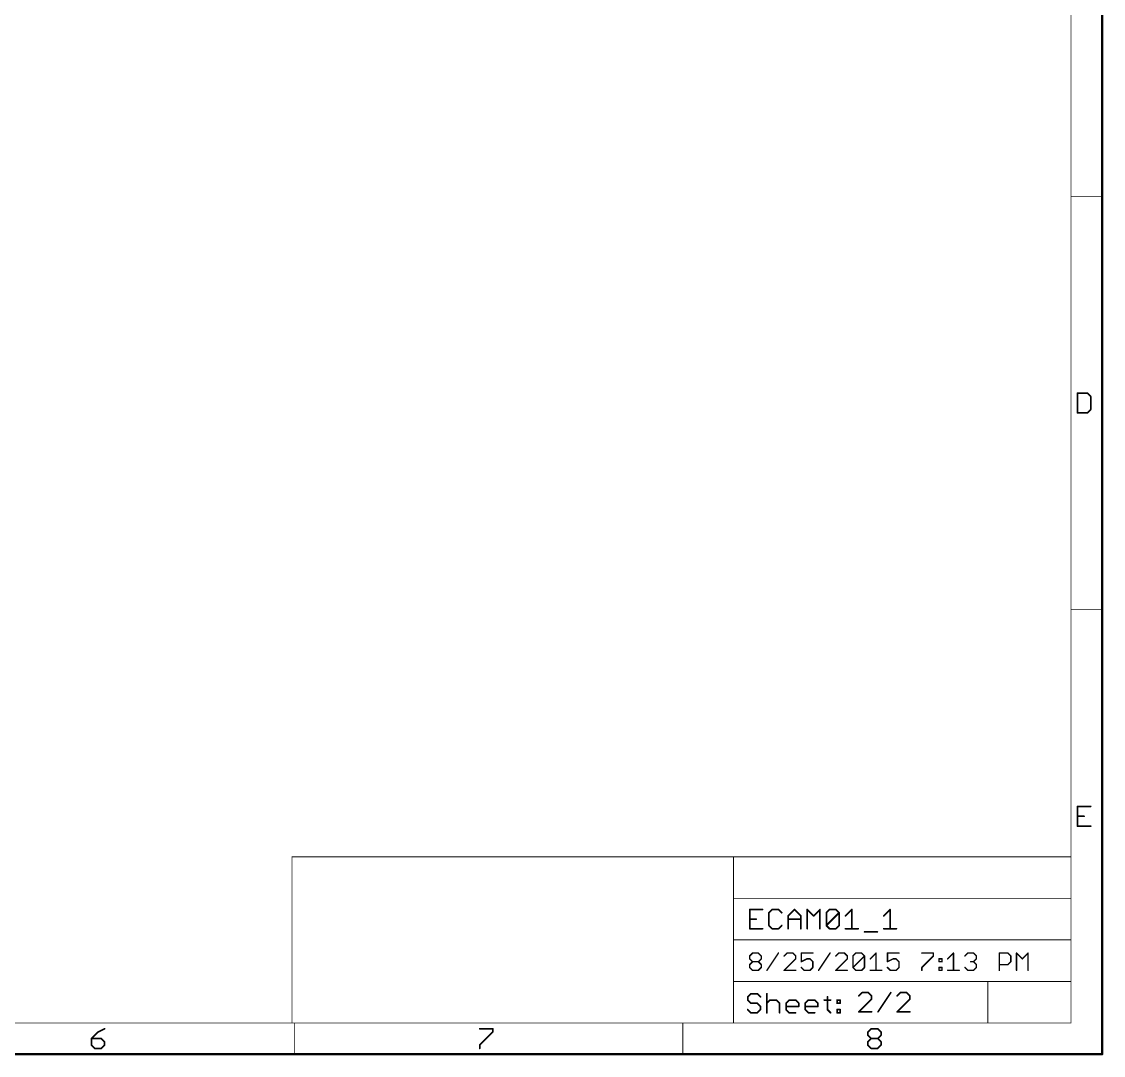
# Model space of a CAD drawing. Extents: x 0 to 388, y 0 to 261.
# Drawn here: x 255.2 to 387.5, y -0.2 to 126.3 of the extents above; entities that cross this region are included whole.
import ezdxf

# ---------------------------------------------------------------- set-up
doc = ezdxf.new("R2010")
doc.units = 0
doc.layers.add('94', color=14, linetype='CONTINUOUS')

msp = doc.modelspace()

# ---------------------------------------------------------------- linework, layer by layer
at = {"layer": '94'}
for points, const_width in [([(387.35, 0), (387.35, 260.35)], 0.3), ([(383.54, 3.81), (383.54, 256.54)], 0.1), ([(387.35, 104.902), (383.54, 104.902)], 0.1), ([(384.345, 80.8345), (384.345, 78.4256)], 0.2032), ([(385.5494, 80.8345), (384.345, 80.8345)], 0.2032), ([(385.9509, 80.433), (385.5494, 80.8345)], 0.2032), ([(385.9509, 78.8271), (385.9509, 80.433)], 0.2032), ([(384.345, 78.4256), (385.5494, 78.4256)], 0.2032), ([(385.5494, 78.4256), (385.9509, 78.8271)], 0.2032), ([(387.35, 54.356), (383.54, 54.356)], 0.1), ([(385.9509, 30.2885), (384.345, 30.2885)], 0.2032), ([(384.345, 30.2885), (384.345, 27.8796)], 0.2032), ([(384.345, 29.084), (385.1479, 29.084)], 0.2032), ([(384.345, 27.8796), (385.9509, 27.8796)], 0.2032), ([(288.29, 3.81), (288.29, 24.13)], 0.1016), ([(288.29, 24.13), (342.265, 24.13)], 0.1016), ([(342.265, 24.13), (383.54, 24.13)], 0.1016), ([(342.265, 19.05), (342.265, 24.13)], 0.1016), ([(383.54, 19.05), (383.54, 24.13)], 0.1016), ([(342.265, 13.97), (342.265, 19.05)], 0.1016), ([(342.265, 19.05), (383.54, 19.05)], 0.1016), ([(383.54, 13.97), (383.54, 19.05)], 0.1016), ([(345.8308, 17.6804), (344.2716, 17.6804)], 0.2032), ([(344.2716, 17.6804), (344.2716, 15.3416)], 0.2032), ([(347.0002, 17.6804), (346.6104, 17.2906)], 0.2032), ([(346.6104, 17.2906), (346.6104, 15.7314)], 0.2032), ([(347.7798, 17.6804), (347.0002, 17.6804)], 0.2032), ([(348.1696, 17.2906), (347.7798, 17.6804)], 0.2032), ([(348.9492, 16.9008), (349.7288, 17.6804)], 0.2032), ([(349.7288, 17.6804), (350.5084, 16.9008)], 0.2032), ([(351.288, 15.3416), (351.288, 17.6804)], 0.2032), ([(351.288, 17.6804), (352.0676, 16.9008)], 0.2032), ([(352.0676, 16.9008), (352.8472, 17.6804)], 0.2032), ([(352.8472, 17.6804), (352.8472, 15.3416)], 0.2032), ([(353.6268, 17.2906), (354.0166, 17.6804)], 0.2032), ([(353.6268, 15.7314), (353.6268, 17.2906)], 0.2032), ([(353.6268, 15.7314), (355.186, 17.2906)], 0.2032), ([(354.0166, 17.6804), (354.7962, 17.6804)], 0.2032), ([(354.7962, 17.6804), (355.186, 17.2906)], 0.2032), ([(355.186, 17.2906), (355.186, 15.7314)], 0.2032), ([(355.9656, 16.9008), (356.7452, 17.6804)], 0.2032), ([(356.7452, 17.6804), (356.7452, 15.3416)], 0.2032), ([(360.6432, 16.9008), (361.4228, 17.6804)], 0.2032), ([(361.4228, 17.6804), (361.4228, 15.3416)], 0.2032), ([(344.2716, 16.511), (345.0512, 16.511)], 0.2032), ([(348.9492, 15.3416), (348.9492, 16.9008)], 0.2032), ([(348.9492, 16.511), (350.5084, 16.511)], 0.2032), ([(350.5084, 16.9008), (350.5084, 15.3416)], 0.2032), ([(344.2716, 15.3416), (345.8308, 15.3416)], 0.2032), ([(346.6104, 15.7314), (347.0002, 15.3416)], 0.2032), ([(347.0002, 15.3416), (347.7798, 15.3416)], 0.2032), ([(347.7798, 15.3416), (348.1696, 15.7314)], 0.2032), ([(354.0166, 15.3416), (353.6268, 15.7314)], 0.2032), ([(354.7962, 15.3416), (354.0166, 15.3416)], 0.2032), ([(355.186, 15.7314), (354.7962, 15.3416)], 0.2032), ([(355.9656, 15.3416), (357.5248, 15.3416)], 0.2032), ([(358.3044, 14.9518), (359.8636, 14.9518)], 0.2032), ([(360.6432, 15.3416), (362.2024, 15.3416)], 0.2032), ([(342.265, 8.89), (342.265, 13.97)], 0.1016), ([(342.265, 13.97), (383.54, 13.97)], 0.1016), ([(383.54, 8.89), (383.54, 13.97)], 0.1016), ([(344.2589, 12.0072), (344.6106, 12.3589)], 0.1778), ([(344.2589, 11.6556), (344.2589, 12.0072)], 0.1778), ([(344.6106, 12.3589), (345.3139, 12.3589)], 0.1778), ([(345.3139, 12.3589), (345.6656, 12.0072)], 0.1778), ([(345.6656, 12.0072), (345.6656, 11.6556)], 0.1778), ([(346.3638, 10.2489), (347.7705, 12.3589)], 0.1778), ([(348.8204, 12.3589), (348.4687, 12.0072)], 0.1778), ([(349.5237, 12.3589), (348.8204, 12.3589)], 0.1778), ([(349.8754, 12.0072), (349.5237, 12.3589)], 0.1778), ([(349.8754, 11.6556), (349.8754, 12.0072)], 0.1778), ([(351.9803, 12.3589), (350.5737, 12.3589)], 0.1778), ([(350.5737, 12.3589), (350.5737, 11.3039)], 0.1778), ([(352.6786, 10.2489), (354.0852, 12.3589)], 0.1778), ([(355.1352, 12.3589), (354.7835, 12.0072)], 0.1778), ([(355.8385, 12.3589), (355.1352, 12.3589)], 0.1778), ([(356.1902, 12.0072), (355.8385, 12.3589)], 0.1778), ([(356.1902, 11.6556), (356.1902, 12.0072)], 0.1778), ([(356.8884, 12.0072), (357.2401, 12.3589)], 0.1778), ([(356.8884, 10.6006), (356.8884, 12.0072)], 0.1778), ([(356.8884, 10.6006), (358.2951, 12.0072)], 0.1778), ([(357.2401, 12.3589), (357.9434, 12.3589)], 0.1778), ([(357.9434, 12.3589), (358.2951, 12.0072)], 0.1778), ([(358.2951, 12.0072), (358.2951, 10.6006)], 0.1778), ([(358.9933, 11.6556), (359.6967, 12.3589)], 0.1778), ([(359.6967, 12.3589), (359.6967, 10.2489)], 0.1778), ([(362.5049, 12.3589), (361.0983, 12.3589)], 0.1778), ([(361.0983, 12.3589), (361.0983, 11.3039)], 0.1778), ([(365.3081, 12.3589), (366.7148, 12.3589)], 0.1778), ([(366.7148, 12.0072), (365.3081, 10.6006)], 0.1778), ([(366.7148, 12.3589), (366.7148, 12.0072)], 0.1778), ([(368.4655, 11.6556), (369.1688, 12.3589)], 0.1778), ([(369.1688, 12.3589), (369.1688, 10.2489)], 0.1778), ([(370.5704, 12.0072), (370.9221, 12.3589)], 0.1778), ([(370.9221, 12.3589), (371.6254, 12.3589)], 0.1778), ([(371.6254, 12.3589), (371.9771, 12.0072)], 0.1778), ([(371.9771, 12.0072), (371.9771, 11.6556)], 0.1778), ([(374.7802, 10.2489), (374.7802, 12.3589)], 0.1778), ([(374.7802, 12.3589), (375.8352, 12.3589)], 0.1778), ([(375.8352, 12.3589), (376.1869, 12.0072)], 0.1778), ([(376.1869, 12.0072), (376.1869, 11.3039)], 0.1778), ([(376.8851, 10.2489), (376.8851, 12.3589)], 0.1778), ([(376.8851, 12.3589), (377.5885, 11.6556)], 0.1778), ([(377.5885, 11.6556), (378.2918, 12.3589)], 0.1778), ([(378.2918, 12.3589), (378.2918, 10.2489)], 0.1778), ([(344.6106, 11.3039), (344.2589, 11.6556)], 0.1778), ([(344.2589, 10.9522), (344.6106, 11.3039)], 0.1778), ([(344.2589, 10.6006), (344.2589, 10.9522)], 0.1778), ([(344.6106, 10.2489), (344.2589, 10.6006)], 0.1778), ([(344.6106, 11.3039), (345.3139, 11.3039)], 0.1778), ([(345.6656, 11.6556), (345.3139, 11.3039)], 0.1778), ([(345.3139, 11.3039), (345.6656, 10.9522)], 0.1778), ([(345.6656, 10.6006), (345.3139, 10.2489)], 0.1778), ([(345.6656, 10.9522), (345.6656, 10.6006)], 0.1778), ([(348.4687, 10.2489), (349.8754, 11.6556)], 0.1778), ([(350.5737, 11.3039), (351.277, 11.6556)], 0.1778), ([(350.9253, 10.2489), (350.5737, 10.6006)], 0.1778), ([(351.277, 11.6556), (351.6287, 11.6556)], 0.1778), ([(351.6287, 11.6556), (351.9803, 11.3039)], 0.1778), ([(351.9803, 10.6006), (351.6287, 10.2489)], 0.1778), ([(351.9803, 11.3039), (351.9803, 10.6006)], 0.1778), ([(354.7835, 10.2489), (356.1902, 11.6556)], 0.1778), ([(357.2401, 10.2489), (356.8884, 10.6006)], 0.1778), ([(358.2951, 10.6006), (357.9434, 10.2489)], 0.1778), ([(361.0983, 11.3039), (361.8016, 11.6556)], 0.1778), ([(361.4499, 10.2489), (361.0983, 10.6006)], 0.1778), ([(361.8016, 11.6556), (362.1533, 11.6556)], 0.1778), ([(362.1533, 11.6556), (362.5049, 11.3039)], 0.1778), ([(362.5049, 10.6006), (362.1533, 10.2489)], 0.1778), ([(362.5049, 11.3039), (362.5049, 10.6006)], 0.1778), ([(365.3081, 10.6006), (365.3081, 10.2489)], 0.1778), ([(367.413, 11.6556), (367.7647, 11.6556)], 0.1778), ([(367.413, 11.3039), (367.413, 11.6556)], 0.1778), ([(367.7647, 11.3039), (367.413, 11.3039)], 0.1778), ([(367.413, 10.6006), (367.7647, 10.6006)], 0.1778), ([(367.413, 10.2489), (367.413, 10.6006)], 0.1778), ([(367.7647, 11.6556), (367.7647, 11.3039)], 0.1778), ([(367.7647, 10.6006), (367.7647, 10.2489)], 0.1778), ([(370.9221, 10.2489), (370.5704, 10.6006)], 0.1778), ([(371.6254, 11.3039), (371.2737, 11.3039)], 0.1778), ([(371.9771, 11.6556), (371.6254, 11.3039)], 0.1778), ([(371.6254, 11.3039), (371.9771, 10.9522)], 0.1778), ([(371.9771, 10.6006), (371.6254, 10.2489)], 0.1778), ([(371.9771, 10.9522), (371.9771, 10.6006)], 0.1778), ([(375.8352, 10.9522), (374.7802, 10.9522)], 0.1778), ([(376.1869, 11.3039), (375.8352, 10.9522)], 0.1778), ([(345.3139, 10.2489), (344.6106, 10.2489)], 0.1778), ([(349.8754, 10.2489), (348.4687, 10.2489)], 0.1778), ([(351.6287, 10.2489), (350.9253, 10.2489)], 0.1778), ([(356.1902, 10.2489), (354.7835, 10.2489)], 0.1778), ([(357.9434, 10.2489), (357.2401, 10.2489)], 0.1778), ([(358.9933, 10.2489), (360.4, 10.2489)], 0.1778), ([(362.1533, 10.2489), (361.4499, 10.2489)], 0.1778), ([(367.7647, 10.2489), (367.413, 10.2489)], 0.1778), ([(368.4655, 10.2489), (369.8721, 10.2489)], 0.1778), ([(371.6254, 10.2489), (370.9221, 10.2489)], 0.1778), ([(373.38, 8.89), (342.265, 8.89)], 0.1016), ([(342.265, 8.89), (342.265, 3.81)], 0.1016), ([(373.38, 3.81), (373.38, 8.89)], 0.1016), ([(373.38, 8.89), (383.54, 8.89)], 0.1016), ([(383.54, 3.81), (383.54, 8.89)], 0.1016), ([(344.4074, 7.3934), (344.0176, 7.0036)], 0.2032), ([(344.0176, 7.0036), (344.0176, 6.6138)], 0.2032), ([(344.0176, 6.6138), (344.4074, 6.224)], 0.2032), ([(345.187, 7.3934), (344.4074, 7.3934)], 0.2032), ([(345.5768, 7.0036), (345.187, 7.3934)], 0.2032), ([(346.3564, 7.3934), (346.3564, 5.0546)], 0.2032), ([(346.3564, 6.224), (346.7462, 6.6138)], 0.2032), ([(346.7462, 6.6138), (347.5258, 6.6138)], 0.2032), ([(347.5258, 6.6138), (347.9156, 6.224)], 0.2032), ([(348.6952, 6.224), (349.085, 6.6138)], 0.2032), ([(349.085, 6.6138), (349.8646, 6.6138)], 0.2032), ([(349.8646, 6.6138), (350.2544, 6.224)], 0.2032), ([(351.034, 6.224), (351.4238, 6.6138)], 0.2032), ([(351.4238, 6.6138), (352.2034, 6.6138)], 0.2032), ([(352.2034, 6.6138), (352.5932, 6.224)], 0.2032), ([(353.3728, 6.6138), (354.1524, 6.6138)], 0.2032), ([(353.7626, 7.0036), (353.7626, 5.4444)], 0.2032), ([(354.932, 6.6138), (355.3218, 6.6138)], 0.2032), ([(354.932, 6.224), (354.932, 6.6138)], 0.2032), ([(355.3218, 6.6138), (355.3218, 6.224)], 0.2032), ([(357.9964, 7.5204), (357.6066, 7.1306)], 0.2032), ([(357.6066, 5.1816), (359.1658, 6.7408)], 0.2032), ([(358.776, 7.5204), (357.9964, 7.5204)], 0.2032), ([(359.1658, 7.1306), (358.776, 7.5204)], 0.2032), ([(359.1658, 6.7408), (359.1658, 7.1306)], 0.2032), ([(359.9454, 5.1816), (361.5046, 7.5204)], 0.2032), ([(362.674, 7.5204), (362.2842, 7.1306)], 0.2032), ([(362.2842, 5.1816), (363.8434, 6.7408)], 0.2032), ([(363.4536, 7.5204), (362.674, 7.5204)], 0.2032), ([(363.8434, 7.1306), (363.4536, 7.5204)], 0.2032), ([(363.8434, 6.7408), (363.8434, 7.1306)], 0.2032), ([(344.4074, 5.0546), (344.0176, 5.4444)], 0.2032), ([(344.4074, 6.224), (345.187, 6.224)], 0.2032), ([(345.187, 6.224), (345.5768, 5.8342)], 0.2032), ([(345.5768, 5.4444), (345.187, 5.0546)], 0.2032), ([(345.5768, 5.8342), (345.5768, 5.4444)], 0.2032), ([(347.9156, 6.224), (347.9156, 5.0546)], 0.2032), ([(348.6952, 5.4444), (348.6952, 6.224)], 0.2032), ([(350.2544, 5.8342), (348.6952, 5.8342)], 0.2032), ([(349.085, 5.0546), (348.6952, 5.4444)], 0.2032), ([(350.2544, 6.224), (350.2544, 5.8342)], 0.2032), ([(351.034, 5.4444), (351.034, 6.224)], 0.2032), ([(352.5932, 5.8342), (351.034, 5.8342)], 0.2032), ([(351.4238, 5.0546), (351.034, 5.4444)], 0.2032), ([(352.5932, 6.224), (352.5932, 5.8342)], 0.2032), ([(353.7626, 5.4444), (354.1524, 5.0546)], 0.2032), ([(355.3218, 6.224), (354.932, 6.224)], 0.2032), ([(354.932, 5.4444), (355.3218, 5.4444)], 0.2032), ([(354.932, 5.0546), (354.932, 5.4444)], 0.2032), ([(355.3218, 5.4444), (355.3218, 5.0546)], 0.2032), ([(345.187, 5.0546), (344.4074, 5.0546)], 0.2032), ([(349.8646, 5.0546), (349.085, 5.0546)], 0.2032), ([(352.2034, 5.0546), (351.4238, 5.0546)], 0.2032), ([(355.3218, 5.0546), (354.932, 5.0546)], 0.2032), ([(359.1658, 5.1816), (357.6066, 5.1816)], 0.2032), ([(363.8434, 5.1816), (362.2842, 5.1816)], 0.2032), ([(3.81, 3.81), (383.54, 3.81)], 0.1), ([(264.5773, 2.709), (263.7744, 1.906)], 0.2032), ([(265.3803, 3.1105), (264.5773, 2.709)], 0.2032), ([(288.29, 3.81), (342.265, 3.81)], 0.1016), ([(288.6075, 0), (288.6075, 3.81)], 0.1), ([(311.2406, 3.1105), (312.8465, 3.1105)], 0.2032), ([(312.8465, 2.709), (311.2406, 1.1031)], 0.2032), ([(312.8465, 3.1105), (312.8465, 2.709)], 0.2032), ([(336.0738, 0), (336.0738, 3.81)], 0.1), ([(342.265, 3.81), (373.38, 3.81)], 0.1016), ([(358.7069, 2.709), (359.1083, 3.1105)], 0.2032), ([(358.7069, 2.3075), (358.7069, 2.709)], 0.2032), ([(359.1083, 3.1105), (359.9113, 3.1105)], 0.2032), ([(359.9113, 3.1105), (360.3128, 2.709)], 0.2032), ([(360.3128, 2.709), (360.3128, 2.3075)], 0.2032), ([(373.38, 3.81), (383.54, 3.81)], 0.1016), ([(263.7744, 1.906), (263.7744, 1.1031)], 0.2032), ([(264.9788, 1.906), (263.7744, 1.906)], 0.2032), ([(265.3803, 1.5046), (264.9788, 1.906)], 0.2032), ([(265.3803, 1.1031), (265.3803, 1.5046)], 0.2032), ([(359.1083, 1.906), (358.7069, 2.3075)], 0.2032), ([(358.7069, 1.5046), (359.1083, 1.906)], 0.2032), ([(358.7069, 1.1031), (358.7069, 1.5046)], 0.2032), ([(359.1083, 1.906), (359.9113, 1.906)], 0.2032), ([(360.3128, 2.3075), (359.9113, 1.906)], 0.2032), ([(359.9113, 1.906), (360.3128, 1.5046)], 0.2032), ([(360.3128, 1.5046), (360.3128, 1.1031)], 0.2032), ([(0, 0), (387.35, 0)], 0.3), ([(263.7744, 1.1031), (264.1758, 0.7016)], 0.2032), ([(264.1758, 0.7016), (264.9788, 0.7016)], 0.2032), ([(264.9788, 0.7016), (265.3803, 1.1031)], 0.2032), ([(311.2406, 1.1031), (311.2406, 0.7016)], 0.2032), ([(359.1083, 0.7016), (358.7069, 1.1031)], 0.2032), ([(359.9113, 0.7016), (359.1083, 0.7016)], 0.2032), ([(360.3128, 1.1031), (359.9113, 0.7016)], 0.2032)]:
    msp.add_lwpolyline(points, dxfattribs=dict(at, const_width=const_width))
for points, const_width in [([(383.54, 104.927, 1), (383.54, 104.877)], 0.05), ([(387.35, 104.877, 1), (387.35, 104.927)], 0.05), ([(384.3958, 80.8345, 1), (384.2942, 80.8345)], 0.1016), ([(384.345, 80.8853, 1), (384.345, 80.7837)], 0.1016), ([(385.5853, 80.8704, 1), (385.5135, 80.7985)], 0.1016), ([(385.5494, 80.7837, 1), (385.5494, 80.8853)], 0.1016), ([(386.0017, 80.433, 1), (385.9001, 80.433)], 0.1016), ([(385.915, 80.3971, 1), (385.9868, 80.4689)], 0.1016), ([(384.345, 78.4764, 1), (384.345, 78.3748)], 0.1016), ([(384.2942, 78.4256, 1), (384.3958, 78.4256)], 0.1016), ([(385.5135, 78.4615, 1), (385.5853, 78.3897)], 0.1016), ([(385.5494, 78.3748, 1), (385.5494, 78.4764)], 0.1016), ([(385.9001, 78.8271, 1), (386.0017, 78.8271)], 0.1016), ([(385.9868, 78.7912, 1), (385.915, 78.863)], 0.1016), ([(383.54, 54.381, 1), (383.54, 54.331)], 0.05), ([(387.35, 54.331, 1), (387.35, 54.381)], 0.05), ([(384.345, 30.3393, 1), (384.345, 30.2377)], 0.1016), ([(384.3958, 30.2885, 1), (384.2942, 30.2885)], 0.1016), ([(384.345, 29.1348, 1), (384.345, 29.0332)], 0.1016), ([(385.1479, 29.0332, 1), (385.1479, 29.1348)], 0.1016), ([(385.9509, 30.2377, 1), (385.9509, 30.3393)], 0.1016), ([(384.345, 27.9304, 1), (384.345, 27.8288)], 0.1016), ([(384.2942, 27.8796, 1), (384.3958, 27.8796)], 0.1016), ([(385.9509, 27.8288, 1), (385.9509, 27.9304)], 0.1016), ([(288.3154, 24.13, 1), (288.2646, 24.13)], 0.0508), ([(288.29, 24.1554, 1), (288.29, 24.1046)], 0.0508), ([(342.265, 24.1554, 1), (342.265, 24.1046)], 0.0508), ([(342.2904, 24.13, 1), (342.2396, 24.13)], 0.0508), ([(342.265, 24.1046, 1), (342.265, 24.1554)], 0.0508), ([(383.5654, 24.13, 1), (383.5146, 24.13)], 0.0508), ([(383.54, 24.1046, 1), (383.54, 24.1554)], 0.0508), ([(342.2904, 19.05, 1), (342.2396, 19.05)], 0.0508), ([(342.265, 19.0754, 1), (342.265, 19.0246)], 0.0508), ([(342.2396, 19.05, 1), (342.2904, 19.05)], 0.0508), ([(383.5654, 19.05, 1), (383.5146, 19.05)], 0.0508), ([(383.5146, 19.05, 1), (383.5654, 19.05)], 0.0508), ([(383.54, 19.0246, 1), (383.54, 19.0754)], 0.0508), ([(344.2716, 17.7312, 1), (344.2716, 17.6296)], 0.1016), ([(344.3224, 17.6804, 1), (344.2208, 17.6804)], 0.1016), ([(345.8308, 17.6296, 1), (345.8308, 17.7312)], 0.1016), ([(346.6612, 17.2906, 1), (346.5596, 17.2906)], 0.1016), ([(346.5745, 17.3265, 1), (346.6463, 17.2547)], 0.1016), ([(347.0002, 17.7312, 1), (347.0002, 17.6296)], 0.1016), ([(347.0361, 17.6445, 1), (346.9643, 17.7163)], 0.1016), ([(347.8157, 17.7163, 1), (347.7439, 17.6445)], 0.1016), ([(347.7798, 17.6296, 1), (347.7798, 17.7312)], 0.1016), ([(348.1337, 17.2547, 1), (348.2055, 17.3265)], 0.1016), ([(349.7647, 17.7163, 1), (349.6929, 17.6445)], 0.1016), ([(349.7647, 17.6445, 1), (349.6929, 17.7163)], 0.1016), ([(351.3388, 17.6804, 1), (351.2372, 17.6804)], 0.1016), ([(351.3239, 17.7163, 1), (351.2521, 17.6445)], 0.1016), ([(352.898, 17.6804, 1), (352.7964, 17.6804)], 0.1016), ([(352.8831, 17.6445, 1), (352.8113, 17.7163)], 0.1016), ([(353.6776, 17.2906, 1), (353.576, 17.2906)], 0.1016), ([(353.5909, 17.3265, 1), (353.6627, 17.2547)], 0.1016), ([(354.0166, 17.7312, 1), (354.0166, 17.6296)], 0.1016), ([(354.0525, 17.6445, 1), (353.9807, 17.7163)], 0.1016), ([(354.8321, 17.7163, 1), (354.7603, 17.6445)], 0.1016), ([(354.7962, 17.6296, 1), (354.7962, 17.7312)], 0.1016), ([(355.2368, 17.2906, 1), (355.1352, 17.2906)], 0.1016), ([(355.2219, 17.2547, 1), (355.1501, 17.3265)], 0.1016), ([(355.1501, 17.2547, 1), (355.2219, 17.3265)], 0.1016), ([(356.796, 17.6804, 1), (356.6944, 17.6804)], 0.1016), ([(356.7811, 17.6445, 1), (356.7093, 17.7163)], 0.1016), ([(361.4736, 17.6804, 1), (361.372, 17.6804)], 0.1016), ([(361.4587, 17.6445, 1), (361.3869, 17.7163)], 0.1016), ([(344.2716, 16.5618, 1), (344.2716, 16.4602)], 0.1016), ([(345.0512, 16.4602, 1), (345.0512, 16.5618)], 0.1016), ([(349, 16.9008, 1), (348.8984, 16.9008)], 0.1016), ([(348.9133, 16.9367, 1), (348.9851, 16.8649)], 0.1016), ([(348.9492, 16.5618, 1), (348.9492, 16.4602)], 0.1016), ([(350.5592, 16.9008, 1), (350.4576, 16.9008)], 0.1016), ([(350.4725, 16.8649, 1), (350.5443, 16.9367)], 0.1016), ([(350.5084, 16.4602, 1), (350.5084, 16.5618)], 0.1016), ([(352.0317, 16.9367, 1), (352.1035, 16.8649)], 0.1016), ([(352.0317, 16.8649, 1), (352.1035, 16.9367)], 0.1016), ([(355.9297, 16.9367, 1), (356.0015, 16.8649)], 0.1016), ([(360.6073, 16.9367, 1), (360.6791, 16.8649)], 0.1016), ([(344.2716, 15.3924, 1), (344.2716, 15.2908)], 0.1016), ([(344.2208, 15.3416, 1), (344.3224, 15.3416)], 0.1016), ([(345.8308, 15.2908, 1), (345.8308, 15.3924)], 0.1016), ([(346.6463, 15.7673, 1), (346.5745, 15.6955)], 0.1016), ([(346.5596, 15.7314, 1), (346.6612, 15.7314)], 0.1016), ([(347.0002, 15.3924, 1), (347.0002, 15.2908)], 0.1016), ([(346.9643, 15.3057, 1), (347.0361, 15.3775)], 0.1016), ([(347.7439, 15.3775, 1), (347.8157, 15.3057)], 0.1016), ([(347.7798, 15.2908, 1), (347.7798, 15.3924)], 0.1016), ([(348.2055, 15.6955, 1), (348.1337, 15.7673)], 0.1016), ([(348.8984, 15.3416, 1), (349, 15.3416)], 0.1016), ([(350.4576, 15.3416, 1), (350.5592, 15.3416)], 0.1016), ([(351.2372, 15.3416, 1), (351.3388, 15.3416)], 0.1016), ([(352.7964, 15.3416, 1), (352.898, 15.3416)], 0.1016), ([(353.6627, 15.7673, 1), (353.5909, 15.6955)], 0.1016), ([(353.5909, 15.7673, 1), (353.6627, 15.6955)], 0.1016), ([(353.576, 15.7314, 1), (353.6776, 15.7314)], 0.1016), ([(354.0166, 15.3924, 1), (354.0166, 15.2908)], 0.1016), ([(353.9807, 15.3057, 1), (354.0525, 15.3775)], 0.1016), ([(354.7603, 15.3775, 1), (354.8321, 15.3057)], 0.1016), ([(354.7962, 15.2908, 1), (354.7962, 15.3924)], 0.1016), ([(355.1352, 15.7314, 1), (355.2368, 15.7314)], 0.1016), ([(355.2219, 15.6955, 1), (355.1501, 15.7673)], 0.1016), ([(355.9656, 15.3924, 1), (355.9656, 15.2908)], 0.1016), ([(356.6944, 15.3416, 1), (356.796, 15.3416)], 0.1016), ([(357.5248, 15.2908, 1), (357.5248, 15.3924)], 0.1016), ([(358.3044, 15.0026, 1), (358.3044, 14.901)], 0.1016), ([(359.8636, 14.901, 1), (359.8636, 15.0026)], 0.1016), ([(360.6432, 15.3924, 1), (360.6432, 15.2908)], 0.1016), ([(361.372, 15.3416, 1), (361.4736, 15.3416)], 0.1016), ([(362.2024, 15.2908, 1), (362.2024, 15.3924)], 0.1016), ([(342.2904, 13.97, 1), (342.2396, 13.97)], 0.0508), ([(342.265, 13.9954, 1), (342.265, 13.9446)], 0.0508), ([(342.2396, 13.97, 1), (342.2904, 13.97)], 0.0508), ([(383.5654, 13.97, 1), (383.5146, 13.97)], 0.0508), ([(383.5146, 13.97, 1), (383.5654, 13.97)], 0.0508), ([(383.54, 13.9446, 1), (383.54, 13.9954)], 0.0508), ([(344.2275, 12.0387, 1), (344.2903, 11.9758)], 0.0889), ([(344.3034, 12.0072, 1), (344.2145, 12.0072)], 0.0889), ([(344.6106, 12.4034, 1), (344.6106, 12.3145)], 0.0889), ([(344.642, 12.3275, 1), (344.5791, 12.3903)], 0.0889), ([(345.3453, 12.3903, 1), (345.2825, 12.3275)], 0.0889), ([(345.3139, 12.3145, 1), (345.3139, 12.4034)], 0.0889), ([(345.71, 12.0072, 1), (345.6211, 12.0072)], 0.0889), ([(345.6341, 11.9758, 1), (345.697, 12.0387)], 0.0889), ([(347.8075, 12.3342, 1), (347.7335, 12.3836)], 0.0889), ([(348.4373, 12.0387, 1), (348.5002, 11.9758)], 0.0889), ([(348.8204, 12.4034, 1), (348.8204, 12.3145)], 0.0889), ([(348.8518, 12.3275, 1), (348.789, 12.3903)], 0.0889), ([(349.5552, 12.3903, 1), (349.4923, 12.3275)], 0.0889), ([(349.5237, 12.3145, 1), (349.5237, 12.4034)], 0.0889), ([(349.9199, 12.0072, 1), (349.831, 12.0072)], 0.0889), ([(349.844, 11.9758, 1), (349.9068, 12.0387)], 0.0889), ([(350.5737, 12.4034, 1), (350.5737, 12.3145)], 0.0889), ([(350.6181, 12.3589, 1), (350.5292, 12.3589)], 0.0889), ([(351.9803, 12.3145, 1), (351.9803, 12.4034)], 0.0889), ([(354.1222, 12.3342, 1), (354.0483, 12.3836)], 0.0889), ([(354.7521, 12.0387, 1), (354.8149, 11.9758)], 0.0889), ([(355.1352, 12.4034, 1), (355.1352, 12.3145)], 0.0889), ([(355.1666, 12.3275, 1), (355.1037, 12.3903)], 0.0889), ([(355.8699, 12.3903, 1), (355.8071, 12.3275)], 0.0889), ([(355.8385, 12.3145, 1), (355.8385, 12.4034)], 0.0889), ([(356.2346, 12.0072, 1), (356.1457, 12.0072)], 0.0889), ([(356.1587, 11.9758, 1), (356.2216, 12.0387)], 0.0889), ([(356.857, 12.0387, 1), (356.9198, 11.9758)], 0.0889), ([(356.9329, 12.0072, 1), (356.844, 12.0072)], 0.0889), ([(357.2401, 12.4034, 1), (357.2401, 12.3145)], 0.0889), ([(357.2715, 12.3275, 1), (357.2086, 12.3903)], 0.0889), ([(357.9748, 12.3903, 1), (357.912, 12.3275)], 0.0889), ([(357.9434, 12.3145, 1), (357.9434, 12.4034)], 0.0889), ([(358.3395, 12.0072, 1), (358.2506, 12.0072)], 0.0889), ([(358.3265, 11.9758, 1), (358.2637, 12.0387)], 0.0889), ([(358.2637, 11.9758, 1), (358.3265, 12.0387)], 0.0889), ([(359.7411, 12.3589, 1), (359.6522, 12.3589)], 0.0889), ([(359.7281, 12.3275, 1), (359.6652, 12.3903)], 0.0889), ([(361.0983, 12.4034, 1), (361.0983, 12.3145)], 0.0889), ([(361.1427, 12.3589, 1), (361.0538, 12.3589)], 0.0889), ([(362.5049, 12.3145, 1), (362.5049, 12.4034)], 0.0889), ([(365.3081, 12.4034, 1), (365.3081, 12.3145)], 0.0889), ([(366.7592, 12.3589, 1), (366.6703, 12.3589)], 0.0889), ([(366.6703, 12.0072, 1), (366.7592, 12.0072)], 0.0889), ([(366.7462, 11.9758, 1), (366.6833, 12.0387)], 0.0889), ([(366.7148, 12.3145, 1), (366.7148, 12.4034)], 0.0889), ([(369.2133, 12.3589, 1), (369.1244, 12.3589)], 0.0889), ([(369.2002, 12.3275, 1), (369.1374, 12.3903)], 0.0889), ([(370.539, 12.0387, 1), (370.6018, 11.9758)], 0.0889), ([(370.9221, 12.4034, 1), (370.9221, 12.3145)], 0.0889), ([(370.9535, 12.3275, 1), (370.8906, 12.3903)], 0.0889), ([(371.6568, 12.3903, 1), (371.594, 12.3275)], 0.0889), ([(371.6254, 12.3145, 1), (371.6254, 12.4034)], 0.0889), ([(372.0215, 12.0072, 1), (371.9326, 12.0072)], 0.0889), ([(371.9456, 11.9758, 1), (372.0085, 12.0387)], 0.0889), ([(374.7802, 12.4034, 1), (374.7802, 12.3145)], 0.0889), ([(374.8247, 12.3589, 1), (374.7358, 12.3589)], 0.0889), ([(375.8667, 12.3903, 1), (375.8038, 12.3275)], 0.0889), ([(375.8352, 12.3145, 1), (375.8352, 12.4034)], 0.0889), ([(376.2313, 12.0072, 1), (376.1424, 12.0072)], 0.0889), ([(376.1555, 11.9758, 1), (376.2183, 12.0387)], 0.0889), ([(376.9296, 12.3589, 1), (376.8407, 12.3589)], 0.0889), ([(376.9166, 12.3903, 1), (376.8537, 12.3275)], 0.0889), ([(378.3363, 12.3589, 1), (378.2474, 12.3589)], 0.0889), ([(378.3232, 12.3275, 1), (378.2604, 12.3903)], 0.0889), ([(344.2903, 11.687, 1), (344.2275, 11.6241)], 0.0889), ([(344.2275, 10.9837, 1), (344.2903, 10.9208)], 0.0889), ([(344.2903, 10.632, 1), (344.2275, 10.5691)], 0.0889), ([(344.2145, 11.6556, 1), (344.3034, 11.6556)], 0.0889), ([(344.3034, 10.9522, 1), (344.2145, 10.9522)], 0.0889), ([(344.2145, 10.6006, 1), (344.3034, 10.6006)], 0.0889), ([(344.6106, 11.3483, 1), (344.6106, 11.2595)], 0.0889), ([(344.642, 11.2725, 1), (344.5791, 11.3353)], 0.0889), ([(344.5791, 11.2725, 1), (344.642, 11.3353)], 0.0889), ([(345.3453, 11.3353, 1), (345.2825, 11.2725)], 0.0889), ([(345.2825, 11.3353, 1), (345.3453, 11.2725)], 0.0889), ([(345.3139, 11.2595, 1), (345.3139, 11.3483)], 0.0889), ([(345.6211, 11.6556, 1), (345.71, 11.6556)], 0.0889), ([(345.71, 10.9522, 1), (345.6211, 10.9522)], 0.0889), ([(345.6211, 10.6006, 1), (345.71, 10.6006)], 0.0889), ([(345.697, 11.6241, 1), (345.6341, 11.687)], 0.0889), ([(345.6341, 10.9208, 1), (345.697, 10.9837)], 0.0889), ([(345.697, 10.5691, 1), (345.6341, 10.632)], 0.0889), ([(349.831, 11.6556, 1), (349.9199, 11.6556)], 0.0889), ([(349.9068, 11.6241, 1), (349.844, 11.687)], 0.0889), ([(350.5538, 11.3437, 1), (350.5935, 11.2641)], 0.0889), ([(350.6051, 10.632, 1), (350.5422, 10.5691)], 0.0889), ([(350.5292, 11.3039, 1), (350.6181, 11.3039)], 0.0889), ([(351.277, 11.7, 1), (351.277, 11.6111)], 0.0889), ([(351.2969, 11.6158, 1), (351.2571, 11.6953)], 0.0889), ([(351.6601, 11.687, 1), (351.5972, 11.6241)], 0.0889), ([(351.6287, 11.6111, 1), (351.6287, 11.7)], 0.0889), ([(352.0248, 11.3039, 1), (351.9359, 11.3039)], 0.0889), ([(351.9359, 10.6006, 1), (352.0248, 10.6006)], 0.0889), ([(351.9489, 11.2725, 1), (352.0118, 11.3353)], 0.0889), ([(352.0118, 10.5691, 1), (351.9489, 10.632)], 0.0889), ([(356.1457, 11.6556, 1), (356.2346, 11.6556)], 0.0889), ([(356.2216, 11.6241, 1), (356.1587, 11.687)], 0.0889), ([(356.9198, 10.632, 1), (356.857, 10.5691)], 0.0889), ([(356.857, 10.632, 1), (356.9198, 10.5691)], 0.0889), ([(356.844, 10.6006, 1), (356.9329, 10.6006)], 0.0889), ([(358.2506, 10.6006, 1), (358.3395, 10.6006)], 0.0889), ([(358.3265, 10.5691, 1), (358.2637, 10.632)], 0.0889), ([(358.9619, 11.687, 1), (359.0248, 11.6241)], 0.0889), ([(361.0784, 11.3437, 1), (361.1181, 11.2641)], 0.0889), ([(361.1297, 10.632, 1), (361.0668, 10.5691)], 0.0889), ([(361.0538, 11.3039, 1), (361.1427, 11.3039)], 0.0889), ([(361.8016, 11.7, 1), (361.8016, 11.6111)], 0.0889), ([(361.8215, 11.6158, 1), (361.7817, 11.6953)], 0.0889), ([(362.1847, 11.687, 1), (362.1218, 11.6241)], 0.0889), ([(362.1533, 11.6111, 1), (362.1533, 11.7)], 0.0889), ([(362.5494, 11.3039, 1), (362.4605, 11.3039)], 0.0889), ([(362.4605, 10.6006, 1), (362.5494, 10.6006)], 0.0889), ([(362.4735, 11.2725, 1), (362.5363, 11.3353)], 0.0889), ([(362.5363, 10.5691, 1), (362.4735, 10.632)], 0.0889), ([(365.3525, 10.6006, 1), (365.2636, 10.6006)], 0.0889), ([(365.2767, 10.632, 1), (365.3395, 10.5691)], 0.0889), ([(367.413, 11.7, 1), (367.413, 11.6111)], 0.0889), ([(367.413, 10.645, 1), (367.413, 10.5561)], 0.0889), ([(367.4575, 11.6556, 1), (367.3686, 11.6556)], 0.0889), ([(367.413, 11.3483, 1), (367.413, 11.2595)], 0.0889), ([(367.3686, 11.3039, 1), (367.4575, 11.3039)], 0.0889), ([(367.4575, 10.6006, 1), (367.3686, 10.6006)], 0.0889), ([(367.8091, 11.6556, 1), (367.7202, 11.6556)], 0.0889), ([(367.7202, 11.3039, 1), (367.8091, 11.3039)], 0.0889), ([(367.8091, 10.6006, 1), (367.7202, 10.6006)], 0.0889), ([(367.7647, 11.6111, 1), (367.7647, 11.7)], 0.0889), ([(367.7647, 11.2595, 1), (367.7647, 11.3483)], 0.0889), ([(367.7647, 10.5561, 1), (367.7647, 10.645)], 0.0889), ([(368.434, 11.687, 1), (368.4969, 11.6241)], 0.0889), ([(370.6018, 10.632, 1), (370.539, 10.5691)], 0.0889), ([(371.2737, 11.3483, 1), (371.2737, 11.2595)], 0.0889), ([(371.6568, 11.3353, 1), (371.594, 11.2725)], 0.0889), ([(371.594, 11.3353, 1), (371.6568, 11.2725)], 0.0889), ([(371.6254, 11.2595, 1), (371.6254, 11.3483)], 0.0889), ([(371.9326, 11.6556, 1), (372.0215, 11.6556)], 0.0889), ([(372.0215, 10.9522, 1), (371.9326, 10.9522)], 0.0889), ([(371.9326, 10.6006, 1), (372.0215, 10.6006)], 0.0889), ([(372.0085, 11.6241, 1), (371.9456, 11.687)], 0.0889), ([(371.9456, 10.9208, 1), (372.0085, 10.9837)], 0.0889), ([(372.0085, 10.5691, 1), (371.9456, 10.632)], 0.0889), ([(374.7802, 10.9967, 1), (374.7802, 10.9078)], 0.0889), ([(375.8038, 10.9837, 1), (375.8667, 10.9208)], 0.0889), ([(375.8352, 10.9078, 1), (375.8352, 10.9967)], 0.0889), ([(376.1424, 11.3039, 1), (376.2313, 11.3039)], 0.0889), ([(376.2183, 11.2725, 1), (376.1555, 11.3353)], 0.0889), ([(377.557, 11.687, 1), (377.6199, 11.6241)], 0.0889), ([(377.557, 11.6241, 1), (377.6199, 11.687)], 0.0889), ([(344.6106, 10.2934, 1), (344.6106, 10.2045)], 0.0889), ([(344.5791, 10.2175, 1), (344.642, 10.2803)], 0.0889), ([(345.2825, 10.2803, 1), (345.3453, 10.2175)], 0.0889), ([(345.3139, 10.2045, 1), (345.3139, 10.2934)], 0.0889), ([(346.3268, 10.2736, 1), (346.4008, 10.2242)], 0.0889), ([(348.4687, 10.2934, 1), (348.4687, 10.2045)], 0.0889), ([(348.4373, 10.2803, 1), (348.5002, 10.2175)], 0.0889), ([(349.8754, 10.2045, 1), (349.8754, 10.2934)], 0.0889), ([(350.9253, 10.2934, 1), (350.9253, 10.2045)], 0.0889), ([(350.8939, 10.2175, 1), (350.9568, 10.2803)], 0.0889), ([(351.5972, 10.2803, 1), (351.6601, 10.2175)], 0.0889), ([(351.6287, 10.2045, 1), (351.6287, 10.2934)], 0.0889), ([(352.6416, 10.2736, 1), (352.7156, 10.2242)], 0.0889), ([(354.7835, 10.2934, 1), (354.7835, 10.2045)], 0.0889), ([(354.7521, 10.2803, 1), (354.8149, 10.2175)], 0.0889), ([(356.1902, 10.2045, 1), (356.1902, 10.2934)], 0.0889), ([(357.2401, 10.2934, 1), (357.2401, 10.2045)], 0.0889), ([(357.2086, 10.2175, 1), (357.2715, 10.2803)], 0.0889), ([(357.912, 10.2803, 1), (357.9748, 10.2175)], 0.0889), ([(357.9434, 10.2045, 1), (357.9434, 10.2934)], 0.0889), ([(358.9933, 10.2934, 1), (358.9933, 10.2045)], 0.0889), ([(359.6522, 10.2489, 1), (359.7411, 10.2489)], 0.0889), ([(360.4, 10.2045, 1), (360.4, 10.2934)], 0.0889), ([(361.4499, 10.2934, 1), (361.4499, 10.2045)], 0.0889), ([(361.4185, 10.2175, 1), (361.4813, 10.2803)], 0.0889), ([(362.1218, 10.2803, 1), (362.1847, 10.2175)], 0.0889), ([(362.1533, 10.2045, 1), (362.1533, 10.2934)], 0.0889), ([(365.2636, 10.2489, 1), (365.3525, 10.2489)], 0.0889), ([(367.413, 10.2934, 1), (367.413, 10.2045)], 0.0889), ([(367.3686, 10.2489, 1), (367.4575, 10.2489)], 0.0889), ([(367.7202, 10.2489, 1), (367.8091, 10.2489)], 0.0889), ([(367.7647, 10.2045, 1), (367.7647, 10.2934)], 0.0889), ([(368.4655, 10.2934, 1), (368.4655, 10.2045)], 0.0889), ([(369.1244, 10.2489, 1), (369.2133, 10.2489)], 0.0889), ([(369.8721, 10.2045, 1), (369.8721, 10.2934)], 0.0889), ([(370.9221, 10.2934, 1), (370.9221, 10.2045)], 0.0889), ([(370.8906, 10.2175, 1), (370.9535, 10.2803)], 0.0889), ([(371.594, 10.2803, 1), (371.6568, 10.2175)], 0.0889), ([(371.6254, 10.2045, 1), (371.6254, 10.2934)], 0.0889), ([(374.7358, 10.2489, 1), (374.8247, 10.2489)], 0.0889), ([(376.8407, 10.2489, 1), (376.9296, 10.2489)], 0.0889), ([(378.2474, 10.2489, 1), (378.3363, 10.2489)], 0.0889), ([(342.265, 8.9154, 1), (342.265, 8.8646)], 0.0508), ([(342.2904, 8.89, 1), (342.2396, 8.89)], 0.0508), ([(342.2396, 8.89, 1), (342.2904, 8.89)], 0.0508), ([(373.4054, 8.89, 1), (373.3546, 8.89)], 0.0508), ([(373.38, 8.9154, 1), (373.38, 8.8646)], 0.0508), ([(373.38, 8.8646, 1), (373.38, 8.9154)], 0.0508), ([(383.5654, 8.89, 1), (383.5146, 8.89)], 0.0508), ([(383.5146, 8.89, 1), (383.5654, 8.89)], 0.0508), ([(383.54, 8.8646, 1), (383.54, 8.9154)], 0.0508), ([(344.0684, 7.0036, 1), (343.9668, 7.0036)], 0.1016), ([(343.9817, 7.0395, 1), (344.0535, 6.9677)], 0.1016), ([(344.0535, 6.6497, 1), (343.9817, 6.5779)], 0.1016), ([(343.9668, 6.6138, 1), (344.0684, 6.6138)], 0.1016), ([(344.4074, 7.4442, 1), (344.4074, 7.3426)], 0.1016), ([(344.4433, 7.3575, 1), (344.3715, 7.4293)], 0.1016), ([(345.2229, 7.4293, 1), (345.1511, 7.3575)], 0.1016), ([(345.187, 7.3426, 1), (345.187, 7.4442)], 0.1016), ([(345.5409, 6.9677, 1), (345.6127, 7.0395)], 0.1016), ([(346.4072, 7.3934, 1), (346.3056, 7.3934)], 0.1016), ([(346.7462, 6.6646, 1), (346.7462, 6.563)], 0.1016), ([(346.7821, 6.5779, 1), (346.7103, 6.6497)], 0.1016), ([(347.5617, 6.6497, 1), (347.4899, 6.5779)], 0.1016), ([(347.5258, 6.563, 1), (347.5258, 6.6646)], 0.1016), ([(349.085, 6.6646, 1), (349.085, 6.563)], 0.1016), ([(349.1209, 6.5779, 1), (349.0491, 6.6497)], 0.1016), ([(349.9005, 6.6497, 1), (349.8287, 6.5779)], 0.1016), ([(349.8646, 6.563, 1), (349.8646, 6.6646)], 0.1016), ([(351.4238, 6.6646, 1), (351.4238, 6.563)], 0.1016), ([(351.4597, 6.5779, 1), (351.3879, 6.6497)], 0.1016), ([(352.2393, 6.6497, 1), (352.1675, 6.5779)], 0.1016), ([(352.2034, 6.563, 1), (352.2034, 6.6646)], 0.1016), ([(353.3728, 6.6646, 1), (353.3728, 6.563)], 0.1016), ([(353.8134, 7.0036, 1), (353.7118, 7.0036)], 0.1016), ([(354.1524, 6.563, 1), (354.1524, 6.6646)], 0.1016), ([(354.932, 6.6646, 1), (354.932, 6.563)], 0.1016), ([(354.9828, 6.6138, 1), (354.8812, 6.6138)], 0.1016), ([(355.3726, 6.6138, 1), (355.271, 6.6138)], 0.1016), ([(355.3218, 6.563, 1), (355.3218, 6.6646)], 0.1016), ([(357.5707, 7.1665, 1), (357.6425, 7.0947)], 0.1016), ([(357.9964, 7.5712, 1), (357.9964, 7.4696)], 0.1016), ([(358.0323, 7.4845, 1), (357.9605, 7.5563)], 0.1016), ([(358.8119, 7.5563, 1), (358.7401, 7.4845)], 0.1016), ([(358.776, 7.4696, 1), (358.776, 7.5712)], 0.1016), ([(359.2166, 7.1306, 1), (359.115, 7.1306)], 0.1016), ([(359.115, 6.7408, 1), (359.2166, 6.7408)], 0.1016), ([(359.1299, 7.0947, 1), (359.2017, 7.1665)], 0.1016), ([(359.2017, 6.7049, 1), (359.1299, 6.7767)], 0.1016), ([(361.5469, 7.4922, 1), (361.4623, 7.5486)], 0.1016), ([(362.2483, 7.1665, 1), (362.3201, 7.0947)], 0.1016), ([(362.674, 7.5712, 1), (362.674, 7.4696)], 0.1016), ([(362.7099, 7.4845, 1), (362.6381, 7.5563)], 0.1016), ([(363.4895, 7.5563, 1), (363.4177, 7.4845)], 0.1016), ([(363.4536, 7.4696, 1), (363.4536, 7.5712)], 0.1016), ([(363.8942, 7.1306, 1), (363.7926, 7.1306)], 0.1016), ([(363.7926, 6.7408, 1), (363.8942, 6.7408)], 0.1016), ([(363.8075, 7.0947, 1), (363.8793, 7.1665)], 0.1016), ([(363.8793, 6.7049, 1), (363.8075, 6.7767)], 0.1016), ([(344.0535, 5.4803, 1), (343.9817, 5.4085)], 0.1016), ([(344.4074, 6.2748, 1), (344.4074, 6.1732)], 0.1016), ([(344.3715, 6.1881, 1), (344.4433, 6.2599)], 0.1016), ([(345.2229, 6.2599, 1), (345.1511, 6.1881)], 0.1016), ([(345.187, 6.1732, 1), (345.187, 6.2748)], 0.1016), ([(345.6276, 5.8342, 1), (345.526, 5.8342)], 0.1016), ([(345.526, 5.4444, 1), (345.6276, 5.4444)], 0.1016), ([(345.5409, 5.7983, 1), (345.6127, 5.8701)], 0.1016), ([(345.6127, 5.4085, 1), (345.5409, 5.4803)], 0.1016), ([(346.3205, 6.2599, 1), (346.3923, 6.1881)], 0.1016), ([(347.9664, 6.224, 1), (347.8648, 6.224)], 0.1016), ([(347.8797, 6.1881, 1), (347.9515, 6.2599)], 0.1016), ([(348.746, 6.224, 1), (348.6444, 6.224)], 0.1016), ([(348.6593, 6.2599, 1), (348.7311, 6.1881)], 0.1016), ([(348.6952, 5.885, 1), (348.6952, 5.7834)], 0.1016), ([(348.7311, 5.4803, 1), (348.6593, 5.4085)], 0.1016), ([(348.6444, 5.4444, 1), (348.746, 5.4444)], 0.1016), ([(350.3052, 6.224, 1), (350.2036, 6.224)], 0.1016), ([(350.2036, 5.8342, 1), (350.3052, 5.8342)], 0.1016), ([(350.2185, 6.1881, 1), (350.2903, 6.2599)], 0.1016), ([(350.2544, 5.7834, 1), (350.2544, 5.885)], 0.1016), ([(351.0848, 6.224, 1), (350.9832, 6.224)], 0.1016), ([(350.9981, 6.2599, 1), (351.0699, 6.1881)], 0.1016), ([(351.034, 5.885, 1), (351.034, 5.7834)], 0.1016), ([(351.0699, 5.4803, 1), (350.9981, 5.4085)], 0.1016), ([(350.9832, 5.4444, 1), (351.0848, 5.4444)], 0.1016), ([(352.644, 6.224, 1), (352.5424, 6.224)], 0.1016), ([(352.5424, 5.8342, 1), (352.644, 5.8342)], 0.1016), ([(352.5573, 6.1881, 1), (352.6291, 6.2599)], 0.1016), ([(352.5932, 5.7834, 1), (352.5932, 5.885)], 0.1016), ([(353.7985, 5.4803, 1), (353.7267, 5.4085)], 0.1016), ([(353.7118, 5.4444, 1), (353.8134, 5.4444)], 0.1016), ([(354.932, 6.2748, 1), (354.932, 6.1732)], 0.1016), ([(354.8812, 6.224, 1), (354.9828, 6.224)], 0.1016), ([(354.932, 5.4952, 1), (354.932, 5.3936)], 0.1016), ([(354.9828, 5.4444, 1), (354.8812, 5.4444)], 0.1016), ([(355.271, 6.224, 1), (355.3726, 6.224)], 0.1016), ([(355.3726, 5.4444, 1), (355.271, 5.4444)], 0.1016), ([(355.3218, 6.1732, 1), (355.3218, 6.2748)], 0.1016), ([(355.3218, 5.3936, 1), (355.3218, 5.4952)], 0.1016), ([(344.4074, 5.1054, 1), (344.4074, 5.0038)], 0.1016), ([(344.3715, 5.0187, 1), (344.4433, 5.0905)], 0.1016), ([(345.1511, 5.0905, 1), (345.2229, 5.0187)], 0.1016), ([(345.187, 5.0038, 1), (345.187, 5.1054)], 0.1016), ([(346.3056, 5.0546, 1), (346.4072, 5.0546)], 0.1016), ([(347.8648, 5.0546, 1), (347.9664, 5.0546)], 0.1016), ([(349.085, 5.1054, 1), (349.085, 5.0038)], 0.1016), ([(349.0491, 5.0187, 1), (349.1209, 5.0905)], 0.1016), ([(349.8646, 5.0038, 1), (349.8646, 5.1054)], 0.1016), ([(351.4238, 5.1054, 1), (351.4238, 5.0038)], 0.1016), ([(351.3879, 5.0187, 1), (351.4597, 5.0905)], 0.1016), ([(352.2034, 5.0038, 1), (352.2034, 5.1054)], 0.1016), ([(354.1165, 5.0187, 1), (354.1883, 5.0905)], 0.1016), ([(354.932, 5.1054, 1), (354.932, 5.0038)], 0.1016), ([(354.8812, 5.0546, 1), (354.9828, 5.0546)], 0.1016), ([(355.271, 5.0546, 1), (355.3726, 5.0546)], 0.1016), ([(355.3218, 5.0038, 1), (355.3218, 5.1054)], 0.1016), ([(357.6066, 5.2324, 1), (357.6066, 5.1308)], 0.1016), ([(357.5707, 5.2175, 1), (357.6425, 5.1457)], 0.1016), ([(359.1658, 5.1308, 1), (359.1658, 5.2324)], 0.1016), ([(359.9031, 5.2098, 1), (359.9877, 5.1534)], 0.1016), ([(362.2842, 5.2324, 1), (362.2842, 5.1308)], 0.1016), ([(362.2483, 5.2175, 1), (362.3201, 5.1457)], 0.1016), ([(363.8434, 5.1308, 1), (363.8434, 5.2324)], 0.1016), ([(264.5546, 2.7544, 1), (264.6, 2.6635)], 0.1016), ([(264.6132, 2.6731, 1), (264.5414, 2.7449)], 0.1016), ([(265.403, 3.065, 1), (265.3575, 3.1559)], 0.1016), ([(288.29, 3.8354, 1), (288.29, 3.7846)], 0.0508), ([(288.2646, 3.81, 1), (288.3154, 3.81)], 0.0508), ([(288.6325, 3.81, 1), (288.5825, 3.81)], 0.05), ([(311.2406, 3.1613, 1), (311.2406, 3.0597)], 0.1016), ([(312.8973, 3.1105, 1), (312.7957, 3.1105)], 0.1016), ([(312.7957, 2.709, 1), (312.8973, 2.709)], 0.1016), ([(312.8824, 2.6731, 1), (312.8106, 2.7449)], 0.1016), ([(312.8465, 3.0597, 1), (312.8465, 3.1613)], 0.1016), ([(336.0987, 3.81, 1), (336.0488, 3.81)], 0.05), ([(342.265, 3.8354, 1), (342.265, 3.7846)], 0.0508), ([(342.2396, 3.81, 1), (342.2904, 3.81)], 0.0508), ([(342.265, 3.7846, 1), (342.265, 3.8354)], 0.0508), ([(358.6709, 2.7449, 1), (358.7428, 2.6731)], 0.1016), ([(358.7577, 2.709, 1), (358.6561, 2.709)], 0.1016), ([(359.1083, 3.1613, 1), (359.1083, 3.0597)], 0.1016), ([(359.1442, 3.0745, 1), (359.0724, 3.1464)], 0.1016), ([(359.9472, 3.1464, 1), (359.8754, 3.0745)], 0.1016), ([(359.9113, 3.0597, 1), (359.9113, 3.1613)], 0.1016), ([(360.3636, 2.709, 1), (360.262, 2.709)], 0.1016), ([(360.2768, 2.6731, 1), (360.3487, 2.7449)], 0.1016), ([(373.38, 3.8354, 1), (373.38, 3.7846)], 0.0508), ([(373.3546, 3.81, 1), (373.4054, 3.81)], 0.0508), ([(373.38, 3.7846, 1), (373.38, 3.8354)], 0.0508), ([(383.5146, 3.81, 1), (383.5654, 3.81)], 0.0508), ([(383.515, 3.81, 1), (383.565, 3.81)], 0.05), ([(383.54, 3.7846, 1), (383.54, 3.8354)], 0.0508), ([(383.54, 3.785, 1), (383.54, 3.835)], 0.05), ([(263.7384, 1.9419, 1), (263.8103, 1.8701)], 0.1016), ([(263.8252, 1.906, 1), (263.7236, 1.906)], 0.1016), ([(263.7744, 1.9568, 1), (263.7744, 1.8552)], 0.1016), ([(265.0147, 1.9419, 1), (264.9429, 1.8701)], 0.1016), ([(264.9788, 1.8552, 1), (264.9788, 1.9568)], 0.1016), ([(265.4311, 1.5046, 1), (265.3295, 1.5046)], 0.1016), ([(265.3443, 1.4686, 1), (265.4162, 1.5405)], 0.1016), ([(358.7428, 2.3434, 1), (358.6709, 2.2716)], 0.1016), ([(358.6709, 1.5405, 1), (358.7428, 1.4686)], 0.1016), ([(358.6561, 2.3075, 1), (358.7577, 2.3075)], 0.1016), ([(358.7577, 1.5046, 1), (358.6561, 1.5046)], 0.1016), ([(359.1083, 1.9568, 1), (359.1083, 1.8552)], 0.1016), ([(359.1442, 1.8701, 1), (359.0724, 1.9419)], 0.1016), ([(359.0724, 1.8701, 1), (359.1442, 1.9419)], 0.1016), ([(359.9472, 1.9419, 1), (359.8754, 1.8701)], 0.1016), ([(359.8754, 1.9419, 1), (359.9472, 1.8701)], 0.1016), ([(359.9113, 1.8552, 1), (359.9113, 1.9568)], 0.1016), ([(360.262, 2.3075, 1), (360.3636, 2.3075)], 0.1016), ([(360.3636, 1.5046, 1), (360.262, 1.5046)], 0.1016), ([(360.3487, 2.2716, 1), (360.2768, 2.3434)], 0.1016), ([(360.2768, 1.4686, 1), (360.3487, 1.5405)], 0.1016), ([(263.8103, 1.139, 1), (263.7384, 1.0672)], 0.1016), ([(263.7236, 1.1031, 1), (263.8252, 1.1031)], 0.1016), ([(264.1758, 0.7524, 1), (264.1758, 0.6508)], 0.1016), ([(264.1399, 0.6657, 1), (264.2117, 0.7375)], 0.1016), ([(264.9429, 0.7375, 1), (265.0147, 0.6657)], 0.1016), ([(264.9788, 0.6508, 1), (264.9788, 0.7524)], 0.1016), ([(265.3295, 1.1031, 1), (265.4311, 1.1031)], 0.1016), ([(265.4162, 1.0672, 1), (265.3443, 1.139)], 0.1016), ([(288.5825, 0, 1), (288.6325, 0)], 0.05), ([(311.2914, 1.1031, 1), (311.1898, 1.1031)], 0.1016), ([(311.2047, 1.139, 1), (311.2765, 1.0672)], 0.1016), ([(311.1898, 0.7016, 1), (311.2914, 0.7016)], 0.1016), ([(336.0488, 0, 1), (336.0987, 0)], 0.05), ([(358.7428, 1.139, 1), (358.6709, 1.0672)], 0.1016), ([(358.6561, 1.1031, 1), (358.7577, 1.1031)], 0.1016), ([(359.1083, 0.7524, 1), (359.1083, 0.6508)], 0.1016), ([(359.0724, 0.6657, 1), (359.1442, 0.7375)], 0.1016), ([(359.8754, 0.7375, 1), (359.9472, 0.6657)], 0.1016), ([(359.9113, 0.6508, 1), (359.9113, 0.7524)], 0.1016), ([(360.262, 1.1031, 1), (360.3636, 1.1031)], 0.1016), ([(360.3487, 1.0672, 1), (360.2768, 1.139)], 0.1016), ([(387.275, 0, 1), (387.425, 0)], 0.15), ([(387.35, -0.075, 1), (387.35, 0.075)], 0.15)]:
    msp.add_lwpolyline(points, format="xyb", dxfattribs=dict(at, const_width=const_width))

doc.saveas('drawing.dxf')
